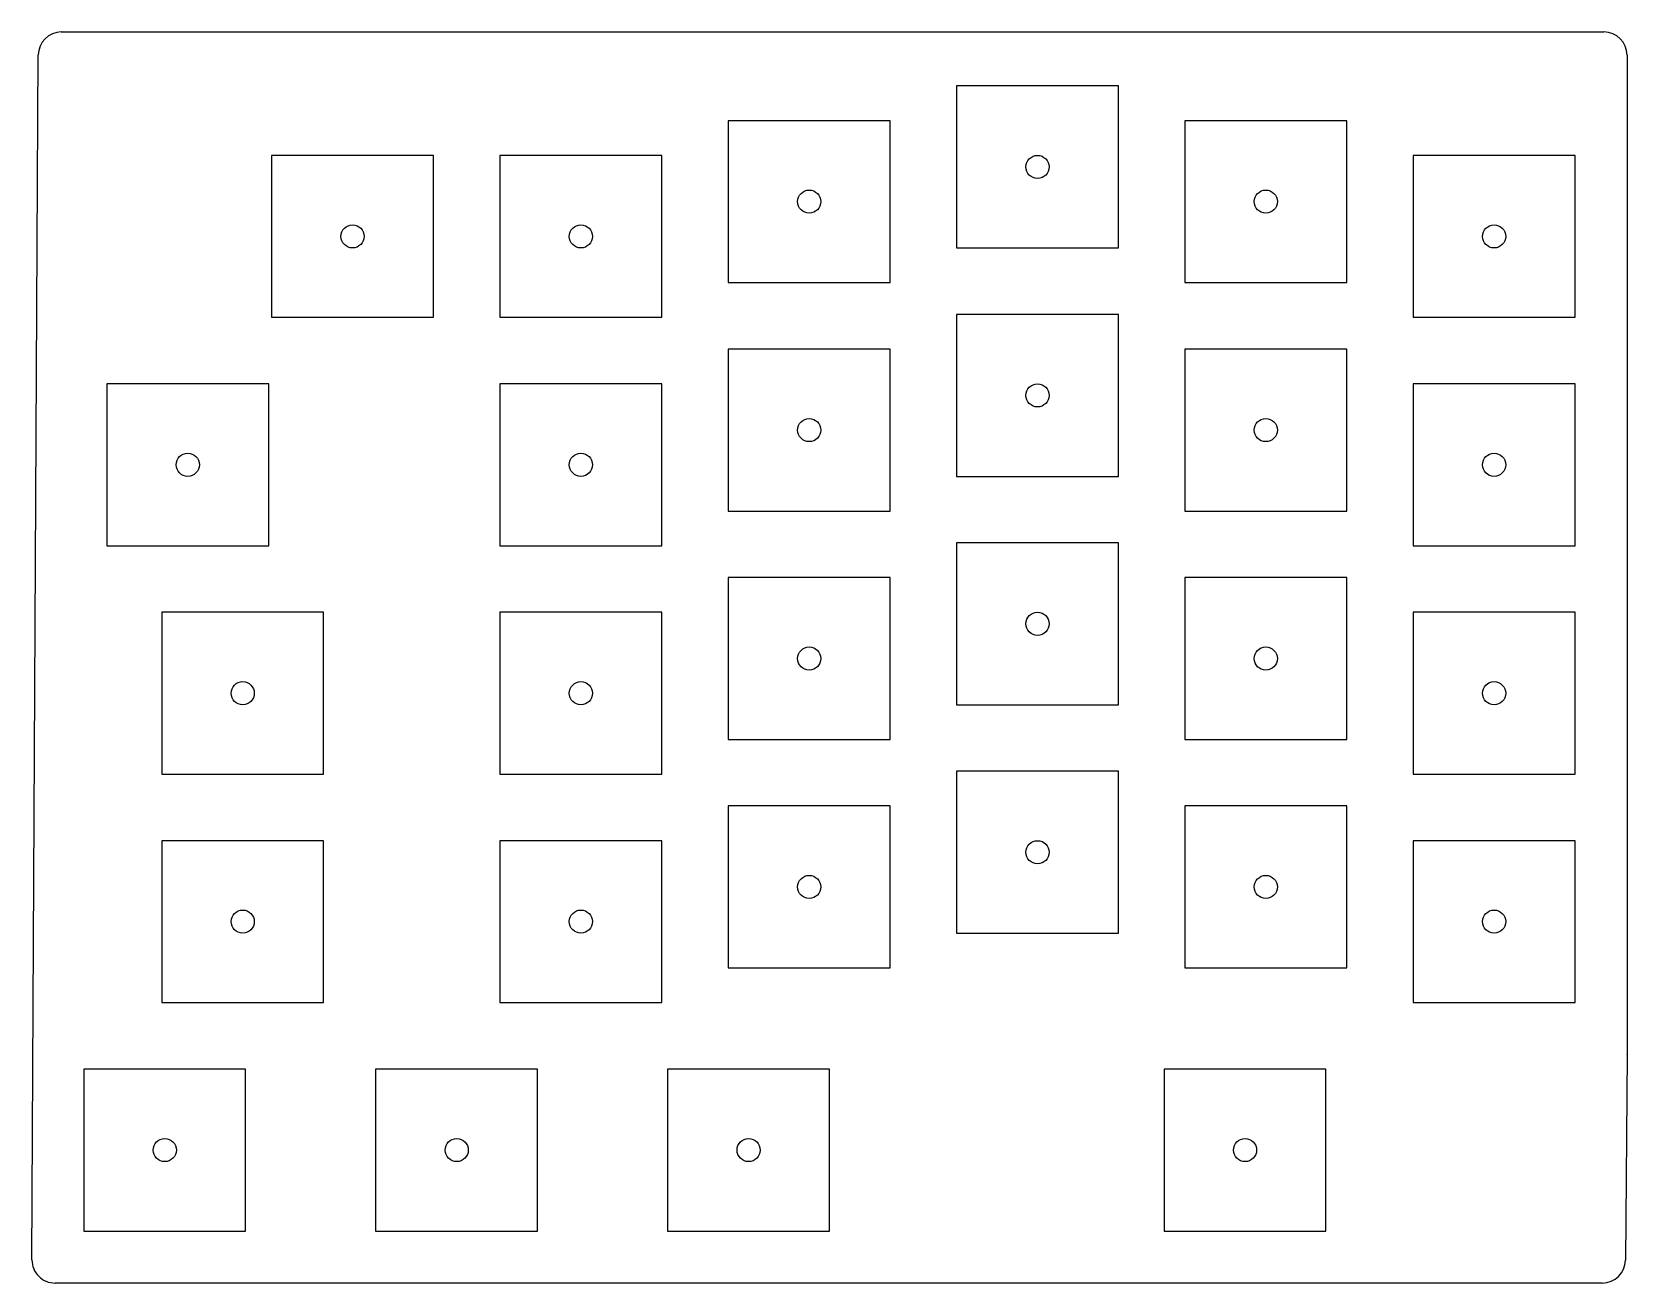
# Model space of a CAD drawing. Header units: millimetres. Extents: x -47 to 90, y -31 to 77.
import ezdxf

# ---------------------------------------------------------------- set-up
doc = ezdxf.new("R2010")
doc.units = ezdxf.units.MM

msp = doc.modelspace()

# ---------------------------------------------------------------- linework, layer by layer
at = {"linetype": 'CONTINUOUS'}
for p, q in [((-44.94, 76.92), (88.5, 76.92)), ((-47.48, -29.24), (-46.94, 74.94)), ((90.5, 74.92), (90.5, -11.49)), ((46.5, 72.25), (32.5, 72.25)), ((32.5, 72.25), (32.5, 58.25)), ((46.5, 58.25), (46.5, 72.25)), ((26.75, 69.25), (12.75, 69.25)), ((12.75, 69.25), (12.75, 55.25)), ((26.75, 55.25), (26.75, 69.25)), ((66.25, 69.25), (52.25, 69.25)), ((52.25, 69.25), (52.25, 55.25)), ((66.25, 55.25), (66.25, 69.25)), ((-12.75, 66.25), (-26.75, 66.25)), ((-26.75, 66.25), (-26.75, 52.25)), ((-12.75, 52.25), (-12.75, 66.25)), ((7, 66.25), (-7, 66.25)), ((-7, 66.25), (-7, 52.25)), ((7, 52.25), (7, 66.25)), ((86, 66.25), (72, 66.25)), ((72, 66.25), (72, 52.25)), ((86, 52.25), (86, 66.25)), ((32.5, 58.25), (46.5, 58.25)), ((12.75, 55.25), (26.75, 55.25)), ((52.25, 55.25), (66.25, 55.25)), ((46.5, 52.5), (32.5, 52.5)), ((32.5, 52.5), (32.5, 38.5)), ((46.5, 38.5), (46.5, 52.5)), ((-26.75, 52.25), (-12.75, 52.25)), ((-7, 52.25), (7, 52.25)), ((72, 52.25), (86, 52.25)), ((26.75, 49.5), (12.75, 49.5)), ((12.75, 49.5), (12.75, 35.5)), ((26.75, 35.5), (26.75, 49.5)), ((66.25, 49.5), (52.25, 49.5)), ((52.25, 49.5), (52.25, 35.5)), ((66.25, 35.5), (66.25, 49.5)), ((-27, 46.5), (-41, 46.5)), ((-41, 46.5), (-41, 32.5)), ((-27, 32.5), (-27, 46.5)), ((7, 46.5), (-7, 46.5)), ((-7, 46.5), (-7, 32.5)), ((7, 32.5), (7, 46.5)), ((86, 46.5), (72, 46.5)), ((72, 46.5), (72, 32.5)), ((86, 32.5), (86, 46.5)), ((32.5, 38.5), (46.5, 38.5)), ((12.75, 35.5), (26.75, 35.5)), ((52.25, 35.5), (66.25, 35.5)), ((-41, 32.5), (-27, 32.5)), ((-7, 32.5), (7, 32.5)), ((46.5, 32.75), (32.5, 32.75)), ((32.5, 32.75), (32.5, 18.75)), ((46.5, 18.75), (46.5, 32.75)), ((72, 32.5), (86, 32.5)), ((26.75, 29.75), (12.75, 29.75)), ((12.75, 29.75), (12.75, 15.75)), ((26.75, 15.75), (26.75, 29.75)), ((66.25, 29.75), (52.25, 29.75)), ((52.25, 29.75), (52.25, 15.75)), ((66.25, 15.75), (66.25, 29.75)), ((-22.25, 26.75), (-36.25, 26.75)), ((-36.25, 26.75), (-36.25, 12.75)), ((-22.25, 12.75), (-22.25, 26.75)), ((7, 26.75), (-7, 26.75)), ((-7, 26.75), (-7, 12.75)), ((7, 12.75), (7, 26.75)), ((86, 26.75), (72, 26.75)), ((72, 26.75), (72, 12.75)), ((86, 12.75), (86, 26.75)), ((32.5, 18.75), (46.5, 18.75)), ((12.75, 15.75), (26.75, 15.75)), ((52.25, 15.75), (66.25, 15.75)), ((-36.25, 12.75), (-22.25, 12.75)), ((-7, 12.75), (7, 12.75)), ((46.5, 13), (32.5, 13)), ((32.5, 13), (32.5, -1)), ((46.5, -1), (46.5, 13)), ((72, 12.75), (86, 12.75)), ((26.75, 10), (12.75, 10)), ((12.75, 10), (12.75, -4)), ((26.75, -4), (26.75, 10)), ((66.25, 10), (52.25, 10)), ((52.25, 10), (52.25, -4)), ((66.25, -4), (66.25, 10)), ((-22.25, 7), (-36.25, 7)), ((-36.25, 7), (-36.25, -7)), ((-22.25, -7), (-22.25, 7)), ((7, 7), (-7, 7)), ((-7, 7), (-7, -7)), ((7, -7), (7, 7)), ((86, 7), (72, 7)), ((72, 7), (72, -7)), ((86, -7), (86, 7)), ((32.5, -1), (46.5, -1)), ((12.75, -4), (26.75, -4)), ((52.25, -4), (66.25, -4)), ((-36.25, -7), (-22.25, -7)), ((-7, -7), (7, -7)), ((72, -7), (86, -7)), ((90.5, -11.51), (90.35, -29.27)), ((-29, -12.75), (-42.99, -12.75)), ((-42.99, -12.75), (-42.99, -26.75)), ((-29, -26.75), (-29, -12.75)), ((-3.75, -12.75), (-17.75, -12.75)), ((-17.75, -12.75), (-17.75, -26.75)), ((-3.75, -26.75), (-3.75, -12.75)), ((21.5, -12.75), (7.5, -12.75)), ((7.5, -12.75), (7.5, -26.75)), ((21.5, -26.75), (21.5, -12.75)), ((64.45, -12.75), (50.45, -12.75)), ((50.45, -12.75), (50.45, -26.75)), ((64.45, -26.75), (64.45, -12.75)), ((-42.99, -26.75), (-29, -26.75)), ((-17.75, -26.75), (-3.75, -26.75)), ((7.5, -26.75), (21.5, -26.75)), ((50.45, -26.75), (64.45, -26.75)), ((88.35, -31.25), (-45.48, -31.25))]:
    msp.add_line(p, q, dxfattribs=at)
for centre in [(39.5, 65.25), (19.75, 62.25), (59.25, 62.25), (-19.75, 59.25), (0, 59.25), (79, 59.25), (39.5, 45.5), (19.75, 42.5), (59.25, 42.5), (-34, 39.5), (0, 39.5), (79, 39.5), (39.5, 25.75), (19.75, 22.75), (59.25, 22.75), (-29.25, 19.75), (0, 19.75), (79, 19.75), (39.5, 6), (19.75, 3), (59.25, 3), (-29.25, 0), (0, 0), (79, 0), (-35.99, -19.75), (-10.74, -19.75), (14.51, -19.75), (57.45, -19.75)]:
    msp.add_circle(centre, 1, dxfattribs=at)
for centre, start, end in [((-44.94, 74.92), 90, 179.6981), ((88.5, 74.92), 0, 90), ((88.5, -11.49), 359.5068, 0), ((-45.48, -29.25), 179.6981, 270), ((88.35, -29.25), 270, 359.5068)]:
    msp.add_arc(centre, 2, start, end, dxfattribs=at)

doc.saveas('drawing.dxf')
